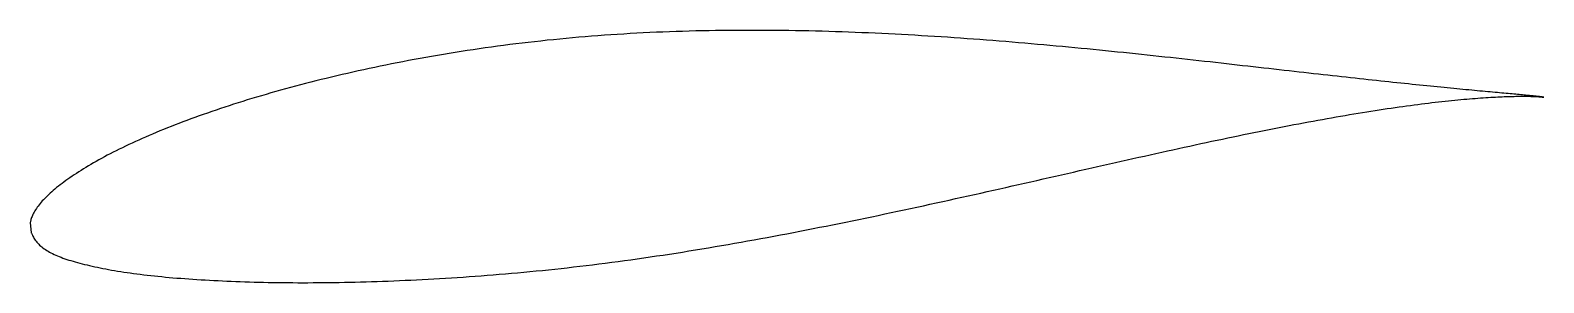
# Model space of a CAD drawing. Header units: metres. Extents: x -25.7 to 52.2, y -4.9 to 8.1.
import ezdxf

# ---------------------------------------------------------------- set-up
doc = ezdxf.new("R2010")
doc.units = ezdxf.units.M

msp = doc.modelspace()

# ---------------------------------------------------------------- linework, layer by layer
msp.add_lwpolyline([(52.155, 4.656), (52.154, 4.656), (52.149, 4.657), (52.141, 4.659), (52.131, 4.661), (52.117, 4.663), (52.1, 4.665), (52.081, 4.668), (52.058, 4.671), (52.032, 4.675), (52.004, 4.678), (51.972, 4.682), (51.937, 4.687), (51.9, 4.691), (51.859, 4.695), (51.815, 4.7), (51.769, 4.705), (51.719, 4.71), (51.667, 4.716), (51.611, 4.722), (51.553, 4.728), (51.491, 4.734), (51.427, 4.74), (51.359, 4.746), (51.289, 4.753), (51.216, 4.76), (51.14, 4.767), (51.06, 4.775), (50.978, 4.782), (50.893, 4.79), (50.806, 4.798), (50.715, 4.807), (50.621, 4.815), (50.524, 4.824), (50.425, 4.833), (50.323, 4.843), (50.217, 4.852), (50.109, 4.862), (49.998, 4.872), (49.885, 4.882), (49.768, 4.893), (49.648, 4.904), (49.526, 4.915), (49.401, 4.927), (49.273, 4.938), (49.142, 4.95), (49.009, 4.963), (48.873, 4.975), (48.734, 4.988), (48.592, 5.002), (48.447, 5.015), (48.3, 5.029), (48.15, 5.043), (47.997, 5.058), (47.842, 5.073), (47.684, 5.088), (47.523, 5.103), (47.359, 5.119), (47.193, 5.135), (47.025, 5.152), (46.853, 5.169), (46.679, 5.186), (46.503, 5.204), (46.323, 5.222), (46.142, 5.24), (45.957, 5.258), (45.77, 5.278), (45.581, 5.297), (45.389, 5.317), (45.194, 5.337), (44.997, 5.358), (44.798, 5.378), (44.596, 5.4), (44.392, 5.421), (44.185, 5.443), (43.976, 5.465), (43.764, 5.488), (43.55, 5.511), (43.334, 5.534), (43.115, 5.558), (42.894, 5.582), (42.671, 5.606), (42.445, 5.63), (42.217, 5.655), (41.987, 5.681), (41.754, 5.706), (41.519, 5.732), (41.283, 5.759), (41.043, 5.785), (40.802, 5.812), (40.559, 5.839), (40.313, 5.866), (40.065, 5.894), (39.816, 5.922), (39.564, 5.95), (39.31, 5.979), (39.054, 6.007), (38.796, 6.036), (38.536, 6.066), (38.274, 6.095), (38.01, 6.125), (37.744, 6.155), (37.476, 6.185), (37.206, 6.216), (36.935, 6.246), (36.661, 6.277), (36.386, 6.308), (36.109, 6.339), (35.83, 6.371), (35.549, 6.402), (35.267, 6.434), (34.983, 6.466), (34.697, 6.498), (34.409, 6.53), (34.12, 6.562), (33.829, 6.594), (33.537, 6.625), (33.243, 6.658), (32.948, 6.69), (32.65, 6.722), (32.352, 6.754), (32.052, 6.786), (31.75, 6.818), (31.447, 6.85), (31.143, 6.882), (30.837, 6.914), (30.53, 6.946), (30.221, 6.978), (29.911, 7.009), (29.6, 7.041), (29.288, 7.072), (28.974, 7.103), (28.659, 7.134), (28.343, 7.164), (28.026, 7.195), (27.707, 7.225), (27.388, 7.255), (27.067, 7.285), (26.745, 7.314), (26.423, 7.343), (26.099, 7.372), (25.774, 7.401), (25.448, 7.429), (25.122, 7.457), (24.794, 7.484), (24.466, 7.511), (24.136, 7.538), (23.806, 7.564), (23.475, 7.59), (23.143, 7.615), (22.811, 7.64), (22.478, 7.664), (22.144, 7.688), (21.809, 7.711), (21.474, 7.733), (21.138, 7.755), (20.801, 7.777), (20.464, 7.798), (20.127, 7.818), (19.789, 7.838), (19.45, 7.857), (19.111, 7.875), (18.771, 7.893), (18.432, 7.91), (18.091, 7.927), (17.751, 7.942), (17.41, 7.957), (17.068, 7.971), (16.727, 7.985), (16.385, 7.998), (16.043, 8.01), (15.701, 8.021), (15.359, 8.032), (15.016, 8.041), (14.673, 8.05), (14.331, 8.058), (13.988, 8.066), (13.645, 8.072), (13.302, 8.078), (12.96, 8.083), (12.617, 8.086), (12.274, 8.089), (11.932, 8.091), (11.59, 8.092), (11.247, 8.092), (10.905, 8.092), (10.563, 8.09), (10.222, 8.087), (9.881, 8.083), (9.54, 8.079), (9.199, 8.073), (8.859, 8.066), (8.519, 8.058), (8.179, 8.049), (7.84, 8.039), (7.501, 8.029), (7.163, 8.017), (6.825, 8.004), (6.488, 7.99), (6.152, 7.974), (5.816, 7.958), (5.481, 7.941), (5.146, 7.922), (4.812, 7.902), (4.478, 7.882), (4.146, 7.86), (3.814, 7.837), (3.483, 7.812), (3.153, 7.787), (2.823, 7.761), (2.495, 7.733), (2.167, 7.704), (1.84, 7.675), (1.514, 7.644), (1.189, 7.612), (0.865, 7.579), (0.542, 7.544), (0.22, 7.509), (-0.101, 7.473), (-0.421, 7.435), (-0.74, 7.397), (-1.057, 7.357), (-1.374, 7.316), (-1.689, 7.274), (-2.003, 7.232), (-2.316, 7.188), (-2.628, 7.143), (-2.938, 7.097), (-3.248, 7.051), (-3.556, 7.003), (-3.862, 6.954), (-4.167, 6.905), (-4.471, 6.855), (-4.774, 6.804), (-5.075, 6.752), (-5.374, 6.699), (-5.673, 6.645), (-5.969, 6.591), (-6.265, 6.535), (-6.558, 6.48), (-6.85, 6.423), (-7.141, 6.366), (-7.43, 6.307), (-7.718, 6.249), (-8.003, 6.19), (-8.288, 6.13), (-8.57, 6.069), (-8.851, 6.007), (-9.13, 5.945), (-9.407, 5.883), (-9.683, 5.819), (-9.957, 5.756), (-10.229, 5.691), (-10.499, 5.626), (-10.768, 5.56), (-11.034, 5.494), (-11.299, 5.427), (-11.562, 5.36), (-11.823, 5.292), (-12.082, 5.224), (-12.339, 5.155), (-12.594, 5.086), (-12.847, 5.016), (-13.098, 4.945), (-13.347, 4.874), (-13.595, 4.803), (-13.84, 4.732), (-14.082, 4.659), (-14.323, 4.587), (-14.562, 4.514), (-14.799, 4.441), (-15.033, 4.367), (-15.265, 4.293), (-15.496, 4.219), (-15.724, 4.145), (-15.949, 4.07), (-16.173, 3.995), (-16.394, 3.92), (-16.613, 3.844), (-16.83, 3.768), (-17.044, 3.692), (-17.256, 3.616), (-17.466, 3.539), (-17.673, 3.463), (-17.878, 3.386), (-18.081, 3.309), (-18.282, 3.232), (-18.479, 3.155), (-18.675, 3.077), (-18.868, 3), (-19.059, 2.922), (-19.247, 2.844), (-19.433, 2.766), (-19.616, 2.688), (-19.797, 2.61), (-19.975, 2.532), (-20.151, 2.454), (-20.324, 2.376), (-20.495, 2.298), (-20.663, 2.22), (-20.828, 2.142), (-20.991, 2.064), (-21.151, 1.986), (-21.309, 1.907), (-21.464, 1.829), (-21.617, 1.751), (-21.766, 1.673), (-21.913, 1.595), (-22.058, 1.517), (-22.2, 1.439), (-22.339, 1.361), (-22.475, 1.283), (-22.609, 1.206), (-22.74, 1.128), (-22.868, 1.051), (-22.994, 0.974), (-23.116, 0.897), (-23.236, 0.821), (-23.354, 0.745), (-23.468, 0.67), (-23.58, 0.594), (-23.689, 0.52), (-23.795, 0.445), (-23.899, 0.371), (-23.999, 0.298), (-24.097, 0.226), (-24.192, 0.153), (-24.285, 0.082), (-24.374, 0.011), (-24.461, -0.06), (-24.545, -0.13), (-24.626, -0.199), (-24.704, -0.268), (-24.779, -0.337), (-24.851, -0.405), (-24.921, -0.472), (-24.988, -0.539), (-25.051, -0.606), (-25.112, -0.672), (-25.17, -0.738), (-25.225, -0.803), (-25.277, -0.868), (-25.327, -0.932), (-25.373, -0.996), (-25.417, -1.059), (-25.457, -1.121), (-25.495, -1.183), (-25.53, -1.244), (-25.562, -1.303), (-25.591, -1.362), (-25.617, -1.419), (-25.64, -1.475), (-25.661, -1.529), (-25.679, -1.581), (-25.694, -1.63), (-25.706, -1.675), (-25.716, -1.716), (-25.723, -1.751), (-25.728, -1.778), (-25.731, -1.795), (-25.688, -2.293), (-25.686, -2.297), (-25.681, -2.308), (-25.672, -2.327), (-25.659, -2.354), (-25.642, -2.392), (-25.622, -2.436), (-25.598, -2.483), (-25.571, -2.534), (-25.541, -2.585), (-25.508, -2.637), (-25.472, -2.689), (-25.433, -2.741), (-25.392, -2.792), (-25.347, -2.842), (-25.299, -2.892), (-25.249, -2.941), (-25.195, -2.989), (-25.139, -3.036), (-25.08, -3.082), (-25.018, -3.127), (-24.953, -3.171), (-24.885, -3.214), (-24.815, -3.257), (-24.741, -3.299), (-24.665, -3.339), (-24.586, -3.379), (-24.504, -3.418), (-24.419, -3.457), (-24.331, -3.494), (-24.241, -3.531), (-24.148, -3.567), (-24.052, -3.602), (-23.953, -3.637), (-23.851, -3.671), (-23.746, -3.705), (-23.639, -3.738), (-23.529, -3.771), (-23.416, -3.803), (-23.3, -3.835), (-23.182, -3.867), (-23.061, -3.898), (-22.936, -3.929), (-22.81, -3.96), (-22.68, -3.991), (-22.548, -4.021), (-22.413, -4.05), (-22.275, -4.079), (-22.135, -4.108), (-21.991, -4.137), (-21.845, -4.165), (-21.697, -4.193), (-21.546, -4.22), (-21.392, -4.246), (-21.236, -4.272), (-21.077, -4.298), (-20.915, -4.323), (-20.751, -4.347), (-20.584, -4.371), (-20.415, -4.394), (-20.243, -4.417), (-20.068, -4.439), (-19.891, -4.461), (-19.712, -4.482), (-19.53, -4.502), (-19.345, -4.522), (-19.158, -4.541), (-18.969, -4.56), (-18.777, -4.578), (-18.583, -4.596), (-18.386, -4.613), (-18.187, -4.63), (-17.986, -4.646), (-17.782, -4.661), (-17.576, -4.677), (-17.367, -4.691), (-17.156, -4.705), (-16.943, -4.718), (-16.728, -4.731), (-16.51, -4.744), (-16.29, -4.755), (-16.068, -4.766), (-15.843, -4.777), (-15.617, -4.787), (-15.388, -4.797), (-15.157, -4.806), (-14.924, -4.814), (-14.688, -4.822), (-14.451, -4.829), (-14.212, -4.836), (-13.97, -4.842), (-13.726, -4.848), (-13.481, -4.852), (-13.233, -4.856), (-12.983, -4.86), (-12.732, -4.863), (-12.478, -4.866), (-12.222, -4.868), (-11.965, -4.869), (-11.706, -4.869), (-11.444, -4.869), (-11.181, -4.868), (-10.916, -4.867), (-10.649, -4.864), (-10.381, -4.862), (-10.11, -4.858), (-9.838, -4.854), (-9.564, -4.849), (-9.289, -4.843), (-9.011, -4.837), (-8.732, -4.83), (-8.452, -4.822), (-8.17, -4.814), (-7.886, -4.804), (-7.6, -4.794), (-7.313, -4.784), (-7.025, -4.773), (-6.735, -4.761), (-6.443, -4.748), (-6.15, -4.734), (-5.856, -4.72), (-5.56, -4.705), (-5.263, -4.689), (-4.964, -4.673), (-4.664, -4.656), (-4.362, -4.638), (-4.06, -4.619), (-3.756, -4.6), (-3.451, -4.579), (-3.144, -4.558), (-2.836, -4.536), (-2.528, -4.513), (-2.217, -4.49), (-1.906, -4.465), (-1.594, -4.44), (-1.281, -4.413), (-0.966, -4.386), (-0.651, -4.358), (-0.334, -4.329), (-0.017, -4.299), (0.302, -4.268), (0.621, -4.236), (0.941, -4.203), (1.263, -4.169), (1.585, -4.135), (1.907, -4.099), (2.231, -4.062), (2.556, -4.025), (2.881, -3.986), (3.207, -3.946), (3.534, -3.906), (3.861, -3.864), (4.189, -3.822), (4.518, -3.778), (4.847, -3.734), (5.177, -3.689), (5.507, -3.643), (5.838, -3.596), (6.17, -3.547), (6.502, -3.498), (6.834, -3.449), (7.167, -3.398), (7.5, -3.346), (7.834, -3.294), (8.168, -3.241), (8.502, -3.186), (8.837, -3.132), (9.172, -3.076), (9.508, -3.019), (9.843, -2.962), (10.179, -2.904), (10.515, -2.846), (10.851, -2.787), (11.187, -2.727), (11.524, -2.666), (11.86, -2.605), (12.197, -2.543), (12.533, -2.48), (12.87, -2.417), (13.207, -2.353), (13.543, -2.289), (13.88, -2.224), (14.216, -2.158), (14.553, -2.092), (14.889, -2.026), (15.225, -1.959), (15.561, -1.892), (15.897, -1.825), (16.232, -1.756), (16.568, -1.688), (16.903, -1.619), (17.237, -1.55), (17.572, -1.48), (17.906, -1.411), (18.24, -1.341), (18.573, -1.27), (18.906, -1.2), (19.238, -1.129), (19.57, -1.057), (19.902, -0.986), (20.233, -0.915), (20.564, -0.843), (20.893, -0.771), (21.223, -0.699), (21.552, -0.627), (21.88, -0.554), (22.207, -0.482), (22.534, -0.41), (22.86, -0.337), (23.185, -0.265), (23.51, -0.192), (23.834, -0.12), (24.157, -0.047), (24.479, 0.026), (24.8, 0.098), (25.121, 0.171), (25.44, 0.243), (25.759, 0.315), (26.077, 0.387), (26.394, 0.459), (26.71, 0.53), (27.024, 0.602), (27.338, 0.673), (27.651, 0.744), (27.963, 0.815), (28.273, 0.885), (28.583, 0.955), (28.891, 1.025), (29.198, 1.095), (29.504, 1.164), (29.809, 1.233), (30.112, 1.301), (30.415, 1.369), (30.716, 1.437), (31.015, 1.504), (31.314, 1.571), (31.611, 1.637), (31.907, 1.703), (32.201, 1.768), (32.494, 1.833), (32.785, 1.897), (33.075, 1.961), (33.364, 2.024), (33.651, 2.087), (33.937, 2.149), (34.221, 2.21), (34.503, 2.271), (34.784, 2.331), (35.064, 2.391), (35.341, 2.45), (35.617, 2.508), (35.892, 2.566), (36.165, 2.623), (36.436, 2.679), (36.705, 2.735), (36.973, 2.79), (37.238, 2.844), (37.503, 2.897), (37.765, 2.95), (38.025, 3.002), (38.284, 3.053), (38.541, 3.103), (38.796, 3.152), (39.049, 3.201), (39.3, 3.249), (39.549, 3.296), (39.796, 3.343), (40.042, 3.388), (40.285, 3.433), (40.526, 3.477), (40.766, 3.52), (41.003, 3.562), (41.238, 3.604), (41.471, 3.645), (41.702, 3.685), (41.931, 3.724), (42.158, 3.762), (42.383, 3.8), (42.605, 3.836), (42.825, 3.872), (43.043, 3.907), (43.259, 3.941), (43.473, 3.974), (43.684, 4.007), (43.893, 4.038), (44.1, 4.069), (44.305, 4.099), (44.507, 4.128), (44.707, 4.157), (44.905, 4.184), (45.1, 4.211), (45.293, 4.237), (45.483, 4.263), (45.671, 4.287), (45.857, 4.311), (46.04, 4.334), (46.22, 4.356), (46.399, 4.377), (46.575, 4.397), (46.748, 4.417), (46.919, 4.436), (47.087, 4.454), (47.253, 4.472), (47.416, 4.488), (47.576, 4.504), (47.734, 4.52), (47.89, 4.534), (48.043, 4.548), (48.193, 4.561), (48.341, 4.574), (48.486, 4.586), (48.628, 4.597), (48.768, 4.608), (48.905, 4.618), (49.039, 4.627), (49.17, 4.636), (49.299, 4.644), (49.426, 4.652), (49.549, 4.659), (49.67, 4.665), (49.788, 4.671), (49.903, 4.677), (50.015, 4.682), (50.125, 4.686), (50.232, 4.69), (50.336, 4.693), (50.437, 4.696), (50.536, 4.699), (50.631, 4.701), (50.724, 4.703), (50.814, 4.704), (50.901, 4.705), (50.985, 4.706), (51.067, 4.706), (51.145, 4.706), (51.221, 4.706), (51.293, 4.705), (51.363, 4.704), (51.43, 4.703), (51.494, 4.701), (51.555, 4.7), (51.613, 4.698), (51.668, 4.696), (51.721, 4.693), (51.77, 4.691), (51.816, 4.688), (51.86, 4.686), (51.9, 4.683), (51.938, 4.68), (51.972, 4.678), (52.004, 4.675), (52.033, 4.672), (52.058, 4.67), (52.081, 4.667), (52.1, 4.665), (52.117, 4.662), (52.131, 4.66), (52.141, 4.658), (52.149, 4.657), (52.154, 4.656), (52.155, 4.656)], close=True)

doc.saveas('drawing.dxf')
